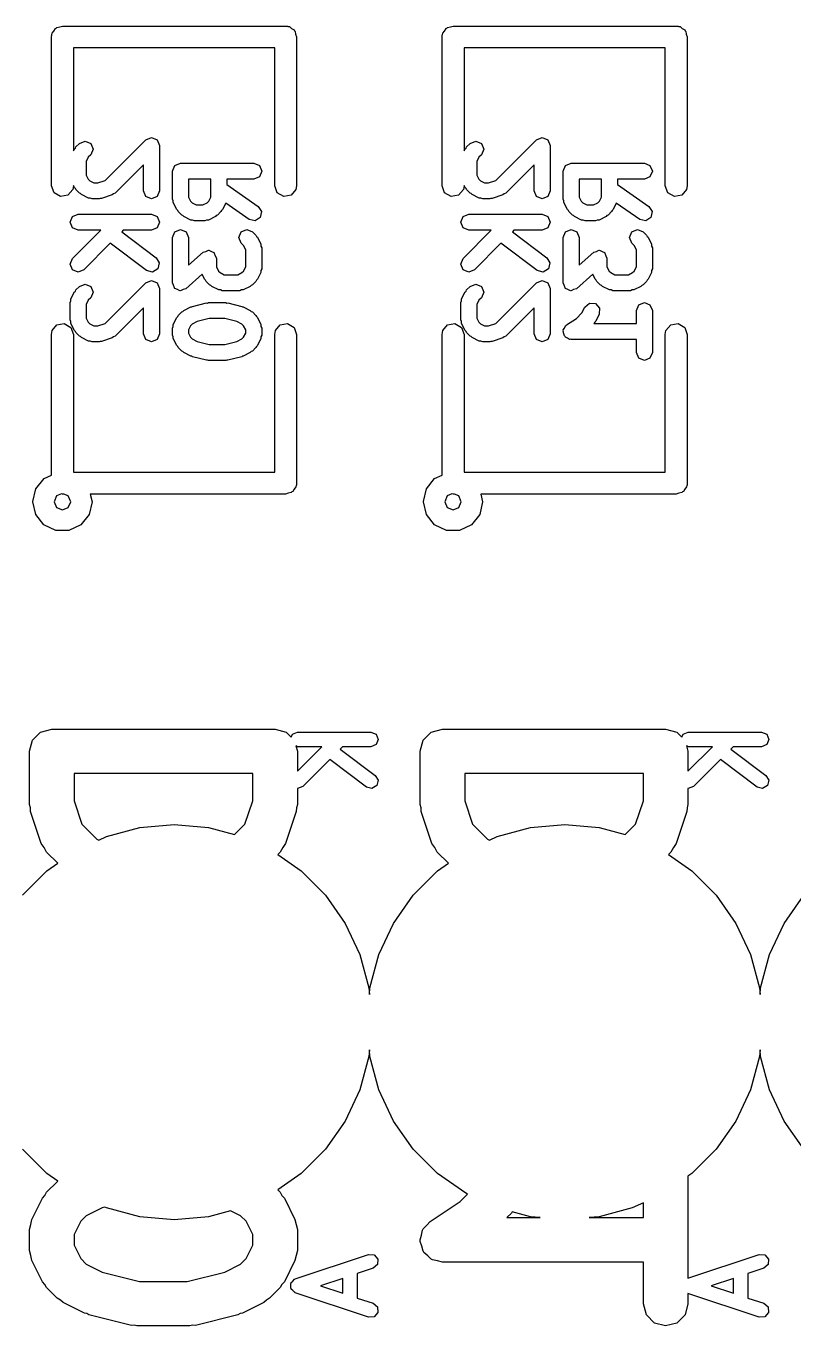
# Model space of a CAD drawing. Extents: x 0.17 to 3, y 0.09 to 2.28.
# Drawn here: x 1.9502 to 2.1566, y 0.0933 to 0.443 of the extents above; entities that cross this region are included whole.
import ezdxf

# ---------------------------------------------------------------- set-up
doc = ezdxf.new("R2010")
doc.units = 0
doc.header["$MEASUREMENT"] = 0
doc.layers.add('BLACK', color=7, linetype='CONTINUOUS')

msp = doc.modelspace()

# ---------------------------------------------------------------- linework, layer by layer
at = {"layer": 'BLACK', "linetype": 'CONTINUOUS'}
for p, q in [((1.95709, 0.440513), (1.95716, 0.440626)), ((1.95716, 0.440626), (1.95723, 0.44101)), ((1.95723, 0.44101), (1.95772, 0.441598)), ((1.95772, 0.441598), (1.9581, 0.442262)), ((1.9581, 0.442262), (1.95835, 0.442353)), ((1.95835, 0.442353), (1.95852, 0.442557)), ((1.95852, 0.442557), (1.95928, 0.44269)), ((1.95928, 0.44269), (1.96, 0.442953)), ((1.96, 0.442953), (2.02, 0.442953)), ((2.02, 0.442953), (2.02038, 0.442885)), ((2.02038, 0.442885), (2.02051, 0.442908)), ((2.02051, 0.442908), (2.02063, 0.442842)), ((2.02063, 0.442842), (2.02101, 0.442775)), ((2.02101, 0.442775), (2.0216, 0.442282)), ((2.0216, 0.442282), (2.02226, 0.441898)), ((2.02226, 0.441898), (2.02235, 0.441648)), ((2.02235, 0.441648), (2.02256, 0.441476)), ((2.02256, 0.441476), (2.02269, 0.440721)), ((2.02269, 0.440721), (2.02295, 0.44)), ((2.06209, 0.440513), (2.06216, 0.440626)), ((2.06216, 0.440626), (2.06223, 0.44101)), ((2.06223, 0.44101), (2.06272, 0.441598)), ((2.06272, 0.441598), (2.0631, 0.442262)), ((2.0631, 0.442262), (2.06335, 0.442353)), ((2.06335, 0.442353), (2.06352, 0.442557)), ((2.06352, 0.442557), (2.06428, 0.44269)), ((2.06428, 0.44269), (2.065, 0.442953)), ((2.065, 0.442953), (2.125, 0.442953)), ((2.125, 0.442953), (2.12538, 0.442885)), ((2.12538, 0.442885), (2.12551, 0.442908)), ((2.12551, 0.442908), (2.12563, 0.442842)), ((2.12563, 0.442842), (2.12601, 0.442775)), ((2.12601, 0.442775), (2.1266, 0.442282)), ((2.1266, 0.442282), (2.12726, 0.441898)), ((2.12726, 0.441898), (2.12735, 0.441648)), ((2.12735, 0.441648), (2.12756, 0.441476)), ((2.12756, 0.441476), (2.12769, 0.440721)), ((2.12769, 0.440721), (2.12795, 0.44)), ((1.95705, 0.44), (1.95711, 0.440384)), ((1.95705, 0.4), (1.95705, 0.44)), ((1.95711, 0.440384), (1.95709, 0.440513)), ((2.02295, 0.44), (2.02295, 0.4)), ((2.06205, 0.44), (2.06211, 0.440384)), ((2.06205, 0.4), (2.06205, 0.44)), ((2.06211, 0.440384), (2.06209, 0.440513)), ((2.12795, 0.44), (2.12795, 0.4)), ((2.01705, 0.437047), (1.96295, 0.437047)), ((1.96295, 0.437047), (1.96295, 0.409335)), ((2.01705, 0.4), (2.01705, 0.437047)), ((2.12205, 0.437047), (2.06795, 0.437047)), ((2.06795, 0.437047), (2.06795, 0.409335)), ((2.12205, 0.4), (2.12205, 0.437047)), ((1.98239, 0.412318), (1.98391, 0.412948)), ((1.98391, 0.412948), (1.98543, 0.412318)), ((2.08739, 0.412318), (2.08891, 0.412948)), ((2.08891, 0.412948), (2.09043, 0.412318)), ((1.96295, 0.409335), (1.96323, 0.409883)), ((1.96323, 0.409883), (1.96349, 0.410115)), ((1.96349, 0.410115), (1.96363, 0.410442)), ((1.96363, 0.410442), (1.96457, 0.41138)), ((1.96457, 0.41138), (1.96609, 0.412009)), ((1.96609, 0.412009), (1.96761, 0.41138)), ((1.96761, 0.41138), (1.96824, 0.409859)), ((1.96824, 0.409859), (1.96761, 0.408339)), ((1.97149, 0.40142), (1.98239, 0.412318)), ((1.98543, 0.412318), (1.98606, 0.410798)), ((1.98606, 0.410798), (1.98606, 0.398602)), ((2.06795, 0.409335), (2.06823, 0.409883)), ((2.06823, 0.409883), (2.06849, 0.410115)), ((2.06849, 0.410115), (2.06863, 0.410442)), ((2.06863, 0.410442), (2.06957, 0.41138)), ((2.06957, 0.41138), (2.07109, 0.412009)), ((2.07109, 0.412009), (2.07261, 0.41138)), ((2.07261, 0.41138), (2.07324, 0.409859)), ((2.07324, 0.409859), (2.07261, 0.408339)), ((2.07649, 0.40142), (2.08739, 0.412318)), ((2.09043, 0.412318), (2.09106, 0.410798)), ((2.09106, 0.410798), (2.09106, 0.398602)), ((1.96692, 0.407648), (1.96636, 0.406538)), ((1.96636, 0.406538), (1.96636, 0.402862)), ((1.96761, 0.408339), (1.96692, 0.407648)), ((1.99019, 0.405442), (1.99171, 0.406071)), ((1.99171, 0.406071), (2.01141, 0.406071)), ((2.01141, 0.406071), (2.01293, 0.405442)), ((2.07192, 0.407648), (2.07136, 0.406538)), ((2.07136, 0.406538), (2.07136, 0.402862)), ((2.07261, 0.408339), (2.07192, 0.407648)), ((2.09519, 0.405442), (2.09671, 0.406071)), ((2.09671, 0.406071), (2.11641, 0.406071)), ((2.11641, 0.406071), (2.11793, 0.405442)), ((1.96636, 0.402862), (1.96692, 0.401752)), ((1.98176, 0.405607), (1.97418, 0.39802)), ((1.98176, 0.398602), (1.98176, 0.405607)), ((1.98956, 0.403921), (1.99019, 0.405442)), ((1.98956, 0.396417), (1.98956, 0.403921)), ((2.01293, 0.402401), (2.01141, 0.401771)), ((2.01293, 0.405442), (2.01356, 0.403921)), ((2.01356, 0.403921), (2.01293, 0.402401)), ((2.07136, 0.402862), (2.07192, 0.401752)), ((2.08676, 0.405607), (2.07917, 0.39802)), ((2.08676, 0.398602), (2.08676, 0.405607)), ((2.09456, 0.403921), (2.09519, 0.405442)), ((2.09456, 0.396417), (2.09456, 0.403921)), ((2.11793, 0.402401), (2.11641, 0.401771)), ((2.11793, 0.405442), (2.11856, 0.403921)), ((2.11856, 0.403921), (2.11793, 0.402401)), ((1.95774, 0.398102), (1.95705, 0.4)), ((1.96277, 0.39899), (1.96148, 0.397443)), ((1.96295, 0.4), (1.96277, 0.39899)), ((1.96323, 0.399517), (1.96295, 0.400065)), ((1.96295, 0.400065), (1.96295, 0.4)), ((1.96349, 0.399285), (1.96323, 0.399517)), ((1.96363, 0.398958), (1.96349, 0.399285)), ((1.96457, 0.39802), (1.96363, 0.398958)), ((1.96692, 0.401752), (1.96736, 0.401307)), ((1.96736, 0.401307), (1.96847, 0.400752)), ((1.96847, 0.400752), (1.96949, 0.400752)), ((1.96949, 0.400752), (1.97149, 0.40142)), ((1.99386, 0.401771), (1.99386, 0.396924)), ((1.99988, 0.401771), (1.99386, 0.401771)), ((1.99988, 0.396924), (1.99988, 0.401771)), ((2.01141, 0.401771), (2.00418, 0.401771)), ((2.00418, 0.401771), (2.00418, 0.40035)), ((2.00418, 0.40035), (2.01264, 0.394426)), ((2.01774, 0.398102), (2.01705, 0.4)), ((2.02277, 0.39899), (2.02148, 0.397443)), ((2.02295, 0.4), (2.02277, 0.39899)), ((2.06274, 0.398102), (2.06205, 0.4)), ((2.06777, 0.39899), (2.06648, 0.397443)), ((2.06795, 0.4), (2.06777, 0.39899)), ((2.06823, 0.399517), (2.06795, 0.400065)), ((2.06795, 0.400065), (2.06795, 0.4)), ((2.06849, 0.399285), (2.06823, 0.399517)), ((2.06863, 0.398958), (2.06849, 0.399285)), ((2.06957, 0.39802), (2.06863, 0.398958)), ((2.07192, 0.401752), (2.07236, 0.401307)), ((2.07236, 0.401307), (2.07347, 0.400752)), ((2.07347, 0.400752), (2.07449, 0.400752)), ((2.07449, 0.400752), (2.07649, 0.40142)), ((2.09886, 0.401771), (2.09886, 0.396924)), ((2.10488, 0.401771), (2.09886, 0.401771)), ((2.10488, 0.396924), (2.10488, 0.401771)), ((2.11641, 0.401771), (2.10918, 0.401771)), ((2.10918, 0.401771), (2.10918, 0.40035)), ((2.10918, 0.40035), (2.11764, 0.394426)), ((2.12274, 0.398102), (2.12205, 0.4)), ((2.12777, 0.39899), (2.12648, 0.397443)), ((2.12795, 0.4), (2.12777, 0.39899)), ((1.95949, 0.397092), (1.95774, 0.398102)), ((1.96148, 0.397443), (1.95949, 0.397092)), ((1.96489, 0.397885), (1.96457, 0.39802)), ((1.96513, 0.397617), (1.96489, 0.397885)), ((1.967, 0.396679), (1.96513, 0.397617)), ((1.9675, 0.396644), (1.967, 0.396679)), ((1.96796, 0.396452), (1.9675, 0.396644)), ((1.96984, 0.396452), (1.96796, 0.396452)), ((1.97017, 0.396588), (1.96984, 0.396452)), ((1.97052, 0.396563), (1.97017, 0.396588)), ((1.97333, 0.397501), (1.97052, 0.396563)), ((1.97371, 0.397829), (1.97333, 0.397501)), ((1.97418, 0.39802), (1.97371, 0.397829)), ((1.98239, 0.397082), (1.98176, 0.398602)), ((1.98391, 0.396452), (1.98239, 0.397082)), ((1.98543, 0.397082), (1.98391, 0.396452)), ((1.98606, 0.398602), (1.98543, 0.397082)), ((1.98975, 0.395954), (1.98956, 0.396417)), ((1.98979, 0.395455), (1.98975, 0.395954)), ((1.99073, 0.393579), (1.98979, 0.395455)), ((1.99386, 0.396924), (1.99442, 0.395814)), ((1.99442, 0.395814), (1.99486, 0.395369)), ((1.99486, 0.395369), (1.99597, 0.394814)), ((1.99777, 0.394814), (1.99888, 0.395369)), ((1.99888, 0.395369), (1.99933, 0.395814)), ((1.99933, 0.395814), (1.99988, 0.396924)), ((2.00388, 0.395311), (2.00302, 0.393579)), ((2.01018, 0.390903), (2.00388, 0.395311)), ((2.01949, 0.397092), (2.01774, 0.398102)), ((2.02148, 0.397443), (2.01949, 0.397092)), ((2.06449, 0.397092), (2.06274, 0.398102)), ((2.06648, 0.397443), (2.06449, 0.397092)), ((2.06989, 0.397885), (2.06957, 0.39802)), ((2.07013, 0.397617), (2.06989, 0.397885)), ((2.072, 0.396679), (2.07013, 0.397617)), ((2.0725, 0.396644), (2.072, 0.396679)), ((2.07296, 0.396452), (2.0725, 0.396644)), ((2.07484, 0.396452), (2.07296, 0.396452)), ((2.07517, 0.396588), (2.07484, 0.396452)), ((2.07552, 0.396563), (2.07517, 0.396588)), ((2.07833, 0.397501), (2.07552, 0.396563)), ((2.07871, 0.397829), (2.07833, 0.397501)), ((2.07917, 0.39802), (2.07871, 0.397829)), ((2.08739, 0.397082), (2.08676, 0.398602)), ((2.08891, 0.396452), (2.08739, 0.397082)), ((2.09043, 0.397082), (2.08891, 0.396452)), ((2.09106, 0.398602), (2.09043, 0.397082)), ((2.09475, 0.395954), (2.09456, 0.396417)), ((2.09479, 0.395455), (2.09475, 0.395954)), ((2.09573, 0.393579), (2.09479, 0.395455)), ((2.09886, 0.396924), (2.09942, 0.395814)), ((2.09942, 0.395814), (2.09986, 0.395369)), ((2.09986, 0.395369), (2.10097, 0.394814)), ((2.10277, 0.394814), (2.10388, 0.395369)), ((2.10388, 0.395369), (2.10433, 0.395814)), ((2.10433, 0.395814), (2.10488, 0.396924)), ((2.10888, 0.395311), (2.10802, 0.393579)), ((2.11518, 0.390903), (2.10888, 0.395311)), ((2.12449, 0.397092), (2.12274, 0.398102)), ((2.12648, 0.397443), (2.12449, 0.397092)), ((1.96206, 0.390159), (1.96269, 0.39168)), ((1.96269, 0.39168), (1.96421, 0.392309)), ((1.96421, 0.392309), (1.98391, 0.392309)), ((1.98391, 0.392309), (1.98543, 0.39168)), ((1.98543, 0.39168), (1.98606, 0.390159)), ((1.99099, 0.393347), (1.99073, 0.393579)), ((1.99113, 0.39302), (1.99099, 0.393347)), ((1.99207, 0.392082), (1.99113, 0.39302)), ((1.99239, 0.391947), (1.99207, 0.392082)), ((1.99263, 0.391679), (1.99239, 0.391947)), ((1.9945, 0.390741), (1.99263, 0.391679)), ((1.99597, 0.394814), (1.99777, 0.394814)), ((2.00112, 0.391679), (1.99924, 0.390741)), ((2.00135, 0.391947), (2.00112, 0.391679)), ((2.00168, 0.392082), (2.00135, 0.391947)), ((2.00261, 0.39302), (2.00168, 0.392082)), ((2.00275, 0.393347), (2.00261, 0.39302)), ((2.00302, 0.393579), (2.00275, 0.393347)), ((2.01264, 0.394426), (2.01353, 0.393038)), ((2.01353, 0.393038), (2.01317, 0.391431)), ((2.06706, 0.390159), (2.06769, 0.39168)), ((2.06769, 0.39168), (2.06921, 0.392309)), ((2.06921, 0.392309), (2.08891, 0.392309)), ((2.08891, 0.392309), (2.09043, 0.39168)), ((2.09043, 0.39168), (2.09106, 0.390159)), ((2.09599, 0.393347), (2.09573, 0.393579)), ((2.09613, 0.39302), (2.09599, 0.393347)), ((2.09707, 0.392082), (2.09613, 0.39302)), ((2.09739, 0.391947), (2.09707, 0.392082)), ((2.09763, 0.391679), (2.09739, 0.391947)), ((2.0995, 0.390741), (2.09763, 0.391679)), ((2.10097, 0.394814), (2.10277, 0.394814)), ((2.10612, 0.391679), (2.10424, 0.390741)), ((2.10635, 0.391947), (2.10612, 0.391679)), ((2.10668, 0.392082), (2.10635, 0.391947)), ((2.10761, 0.39302), (2.10668, 0.392082)), ((2.10775, 0.393347), (2.10761, 0.39302)), ((2.10802, 0.393579), (2.10775, 0.393347)), ((2.11764, 0.394426), (2.11853, 0.393038)), ((2.11853, 0.393038), (2.11817, 0.391431)), ((1.96269, 0.388639), (1.96206, 0.390159)), ((1.96421, 0.388009), (1.96269, 0.388639)), ((1.98543, 0.388639), (1.98391, 0.388009)), ((1.98606, 0.390159), (1.98543, 0.388639)), ((1.99019, 0.387618), (1.99171, 0.388248)), ((1.99171, 0.388248), (1.99323, 0.387618)), ((1.995, 0.390706), (1.9945, 0.390741)), ((1.99546, 0.390514), (1.995, 0.390706)), ((1.99828, 0.390514), (1.99546, 0.390514)), ((1.99874, 0.390706), (1.99828, 0.390514)), ((1.99924, 0.390741), (1.99874, 0.390706)), ((2.00802, 0.387618), (2.00954, 0.388248)), ((2.00954, 0.388248), (2.01106, 0.387618)), ((2.01179, 0.390547), (2.01018, 0.390903)), ((2.01317, 0.391431), (2.01179, 0.390547)), ((2.06769, 0.388639), (2.06706, 0.390159)), ((2.06921, 0.388009), (2.06769, 0.388639)), ((2.09043, 0.388639), (2.08891, 0.388009)), ((2.09106, 0.390159), (2.09043, 0.388639)), ((2.09519, 0.387618), (2.09671, 0.388248)), ((2.09671, 0.388248), (2.09823, 0.387618)), ((2.1, 0.390706), (2.0995, 0.390741)), ((2.10046, 0.390514), (2.1, 0.390706)), ((2.10328, 0.390514), (2.10046, 0.390514)), ((2.10374, 0.390706), (2.10328, 0.390514)), ((2.10424, 0.390741), (2.10374, 0.390706)), ((2.11302, 0.387618), (2.11454, 0.388248)), ((2.11454, 0.388248), (2.11606, 0.387618)), ((2.11679, 0.390547), (2.11518, 0.390903)), ((2.11817, 0.391431), (2.11679, 0.390547)), ((1.96269, 0.380423), (1.97028, 0.388009)), ((1.97028, 0.388009), (1.96421, 0.388009)), ((1.97636, 0.388009), (1.97593, 0.387578)), ((1.97593, 0.387578), (1.9852, 0.380622)), ((1.98391, 0.388009), (1.97636, 0.388009)), ((1.98956, 0.386098), (1.99019, 0.387618)), ((1.98956, 0.373902), (1.98956, 0.386098)), ((1.99323, 0.387618), (1.99386, 0.386098)), ((1.99386, 0.386098), (1.99386, 0.37864)), ((2.00739, 0.386098), (2.00802, 0.387618)), ((2.00802, 0.384577), (2.00739, 0.386098)), ((2.01106, 0.387618), (2.01199, 0.38668)), ((2.01199, 0.38668), (2.01213, 0.386353)), ((2.01213, 0.386353), (2.0124, 0.386121)), ((2.0124, 0.386121), (2.01333, 0.384245)), ((2.06769, 0.380423), (2.07528, 0.388009)), ((2.07528, 0.388009), (2.06921, 0.388009)), ((2.08136, 0.388009), (2.08093, 0.387578)), ((2.08093, 0.387578), (2.0902, 0.380622)), ((2.08891, 0.388009), (2.08136, 0.388009)), ((2.09456, 0.386098), (2.09519, 0.387618)), ((2.09456, 0.373902), (2.09456, 0.386098)), ((2.09823, 0.387618), (2.09886, 0.386098)), ((2.09886, 0.386098), (2.09886, 0.37864)), ((2.11239, 0.386098), (2.11302, 0.387618)), ((2.11302, 0.384577), (2.11239, 0.386098)), ((2.11606, 0.387618), (2.11699, 0.38668)), ((2.11699, 0.38668), (2.11713, 0.386353)), ((2.11713, 0.386353), (2.1174, 0.386121)), ((2.1174, 0.386121), (2.11833, 0.384245)), ((1.97286, 0.384506), (1.96573, 0.377382)), ((1.98262, 0.377182), (1.97286, 0.384506)), ((1.99386, 0.37864), (1.9978, 0.382087)), ((1.9978, 0.382087), (1.99852, 0.382329)), ((1.99852, 0.382329), (1.99922, 0.382619)), ((1.99922, 0.382619), (1.99929, 0.38259)), ((1.99929, 0.38259), (1.99936, 0.382614)), ((1.99936, 0.382614), (2.00004, 0.382279)), ((2.00004, 0.382279), (2.00074, 0.381989)), ((2.00074, 0.381989), (2.00077, 0.381919)), ((2.00077, 0.381919), (2.00083, 0.381885)), ((2.00083, 0.381885), (2.00108, 0.381168)), ((2.00108, 0.381168), (2.00137, 0.380469)), ((2.00871, 0.383886), (2.00802, 0.384577)), ((2.00926, 0.382776), (2.00871, 0.383886)), ((2.00926, 0.378162), (2.00926, 0.382776)), ((2.01333, 0.384245), (2.01337, 0.383746)), ((2.01337, 0.383746), (2.01356, 0.383283)), ((2.01356, 0.383283), (2.01356, 0.377655)), ((2.07786, 0.384506), (2.07073, 0.377382)), ((2.08762, 0.377182), (2.07786, 0.384506)), ((2.09886, 0.37864), (2.1028, 0.382087)), ((2.1028, 0.382087), (2.10352, 0.382329)), ((2.10352, 0.382329), (2.10422, 0.382619)), ((2.10422, 0.382619), (2.10429, 0.38259)), ((2.10429, 0.38259), (2.10436, 0.382614)), ((2.10436, 0.382614), (2.10504, 0.382279)), ((2.10504, 0.382279), (2.10574, 0.381989)), ((2.10574, 0.381989), (2.10577, 0.381919)), ((2.10577, 0.381919), (2.10583, 0.381885)), ((2.10583, 0.381885), (2.10608, 0.381168)), ((2.10608, 0.381168), (2.10637, 0.380469)), ((2.11371, 0.383886), (2.11302, 0.384577)), ((2.11426, 0.382776), (2.11371, 0.383886)), ((2.11426, 0.378162), (2.11426, 0.382776)), ((2.11833, 0.384245), (2.11837, 0.383746)), ((2.11837, 0.383746), (2.11856, 0.383283)), ((2.11856, 0.383283), (2.11856, 0.377655)), ((1.96206, 0.378902), (1.96269, 0.380423)), ((1.96269, 0.377382), (1.96206, 0.378902)), ((1.9852, 0.380622), (1.98604, 0.379206)), ((1.98604, 0.379206), (1.98563, 0.377612)), ((2.00137, 0.380469), (2.00137, 0.378162)), ((2.00137, 0.378162), (2.00192, 0.377052)), ((2.00871, 0.377052), (2.00926, 0.378162)), ((2.01356, 0.377655), (2.01337, 0.377192)), ((2.06706, 0.378902), (2.06769, 0.380423)), ((2.06769, 0.377382), (2.06706, 0.378902)), ((2.0902, 0.380622), (2.09104, 0.379206)), ((2.09104, 0.379206), (2.09063, 0.377612)), ((2.10637, 0.380469), (2.10637, 0.378162)), ((2.10637, 0.378162), (2.10692, 0.377052)), ((2.11371, 0.377052), (2.11426, 0.378162)), ((2.11856, 0.377655), (2.11837, 0.377192)), ((1.96421, 0.376752), (1.96269, 0.377382)), ((1.96573, 0.377382), (1.96421, 0.376752)), ((1.98239, 0.373856), (1.98391, 0.374486)), ((1.98422, 0.376774), (1.98262, 0.377182)), ((1.98391, 0.374486), (1.98543, 0.373856)), ((1.98563, 0.377612), (1.98422, 0.376774)), ((1.99756, 0.376162), (1.99313, 0.372284)), ((1.99823, 0.374817), (1.99756, 0.376162)), ((1.9985, 0.374585), (1.99823, 0.374817)), ((1.99863, 0.374258), (1.9985, 0.374585)), ((1.99957, 0.37332), (1.99863, 0.374258)), ((2.00192, 0.377052), (2.00237, 0.376607)), ((2.00237, 0.376607), (2.00348, 0.376052)), ((2.00348, 0.376052), (2.00715, 0.376052)), ((2.00715, 0.376052), (2.00826, 0.376607)), ((2.00826, 0.376607), (2.00871, 0.377052)), ((2.01199, 0.374258), (2.01106, 0.37332)), ((2.01213, 0.374585), (2.01199, 0.374258)), ((2.0124, 0.374817), (2.01213, 0.374585)), ((2.01333, 0.376693), (2.0124, 0.374817)), ((2.01337, 0.377192), (2.01333, 0.376693)), ((2.06921, 0.376752), (2.06769, 0.377382)), ((2.07073, 0.377382), (2.06921, 0.376752)), ((2.08739, 0.373856), (2.08891, 0.374486)), ((2.08922, 0.376774), (2.08762, 0.377182)), ((2.08891, 0.374486), (2.09043, 0.373856)), ((2.09063, 0.377612), (2.08922, 0.376774)), ((2.10256, 0.376162), (2.09813, 0.372284)), ((2.10323, 0.374817), (2.10256, 0.376162)), ((2.1035, 0.374585), (2.10323, 0.374817)), ((2.10363, 0.374258), (2.1035, 0.374585)), ((2.10457, 0.37332), (2.10363, 0.374258)), ((2.10692, 0.377052), (2.10737, 0.376607)), ((2.10737, 0.376607), (2.10848, 0.376052)), ((2.10848, 0.376052), (2.11215, 0.376052)), ((2.11215, 0.376052), (2.11326, 0.376607)), ((2.11326, 0.376607), (2.11371, 0.377052)), ((2.11699, 0.374258), (2.11606, 0.37332)), ((2.11713, 0.374585), (2.11699, 0.374258)), ((2.1174, 0.374817), (2.11713, 0.374585)), ((2.11833, 0.376693), (2.1174, 0.374817)), ((2.11837, 0.377192), (2.11833, 0.376693)), ((1.96229, 0.369545), (1.96323, 0.371421)), ((1.96323, 0.371421), (1.96349, 0.371653)), ((1.96349, 0.371653), (1.96363, 0.37198)), ((1.96363, 0.37198), (1.96457, 0.372918)), ((1.96457, 0.372918), (1.96609, 0.373548)), ((1.96609, 0.373548), (1.96761, 0.372918)), ((1.96761, 0.372918), (1.96824, 0.371398)), ((1.96824, 0.371398), (1.96761, 0.369877)), ((1.97149, 0.362958), (1.98239, 0.373856)), ((1.98543, 0.373856), (1.98606, 0.372336)), ((1.98606, 0.372336), (1.98606, 0.36014)), ((1.98985, 0.373203), (1.98956, 0.373902)), ((1.99009, 0.372487), (1.98985, 0.373203)), ((1.99016, 0.372453), (1.99009, 0.372487)), ((1.99019, 0.372382), (1.99016, 0.372453)), ((1.99089, 0.372093), (1.99019, 0.372382)), ((1.99157, 0.371757), (1.99089, 0.372093)), ((1.99164, 0.371782), (1.99157, 0.371757)), ((1.99171, 0.371752), (1.99164, 0.371782)), ((1.99241, 0.372042), (1.99171, 0.371752)), ((1.99313, 0.372284), (1.99241, 0.372042)), ((1.9999, 0.373185), (1.99957, 0.37332)), ((2.00013, 0.372917), (1.9999, 0.373185)), ((2.00201, 0.371979), (2.00013, 0.372917)), ((2.00251, 0.371944), (2.00201, 0.371979)), ((2.00297, 0.371752), (2.00251, 0.371944)), ((2.00766, 0.371752), (2.00297, 0.371752)), ((2.00812, 0.371944), (2.00766, 0.371752)), ((2.00862, 0.371979), (2.00812, 0.371944)), ((2.0105, 0.372917), (2.00862, 0.371979)), ((2.01073, 0.373185), (2.0105, 0.372917)), ((2.01106, 0.37332), (2.01073, 0.373185)), ((2.06729, 0.369545), (2.06823, 0.371421)), ((2.06823, 0.371421), (2.06849, 0.371653)), ((2.06849, 0.371653), (2.06863, 0.37198)), ((2.06863, 0.37198), (2.06957, 0.372918)), ((2.06957, 0.372918), (2.07109, 0.373548)), ((2.07109, 0.373548), (2.07261, 0.372918)), ((2.07261, 0.372918), (2.07324, 0.371398)), ((2.07324, 0.371398), (2.07261, 0.369877)), ((2.07649, 0.362958), (2.08739, 0.373856)), ((2.09043, 0.373856), (2.09106, 0.372336)), ((2.09106, 0.372336), (2.09106, 0.36014)), ((2.09485, 0.373203), (2.09456, 0.373902)), ((2.09509, 0.372487), (2.09485, 0.373203)), ((2.09516, 0.372453), (2.09509, 0.372487)), ((2.09519, 0.372382), (2.09516, 0.372453)), ((2.09589, 0.372093), (2.09519, 0.372382)), ((2.09657, 0.371757), (2.09589, 0.372093)), ((2.09664, 0.371782), (2.09657, 0.371757)), ((2.09671, 0.371752), (2.09664, 0.371782)), ((2.09741, 0.372042), (2.09671, 0.371752)), ((2.09813, 0.372284), (2.09741, 0.372042)), ((2.1049, 0.373185), (2.10457, 0.37332)), ((2.10513, 0.372917), (2.1049, 0.373185)), ((2.10701, 0.371979), (2.10513, 0.372917)), ((2.10751, 0.371944), (2.10701, 0.371979)), ((2.10797, 0.371752), (2.10751, 0.371944)), ((2.11266, 0.371752), (2.10797, 0.371752)), ((2.11312, 0.371944), (2.11266, 0.371752)), ((2.11362, 0.371979), (2.11312, 0.371944)), ((2.1155, 0.372917), (2.11362, 0.371979)), ((2.11573, 0.373185), (2.1155, 0.372917)), ((2.11606, 0.37332), (2.11573, 0.373185)), ((1.96206, 0.368583), (1.96225, 0.369046)), ((1.96206, 0.363893), (1.96206, 0.368583)), ((1.96225, 0.369046), (1.96229, 0.369545)), ((1.96692, 0.369186), (1.96636, 0.368076)), ((1.96636, 0.368076), (1.96636, 0.3644)), ((1.96761, 0.369877), (1.96692, 0.369186)), ((1.99263, 0.366444), (1.9945, 0.367383)), ((1.9945, 0.367383), (1.99475, 0.3674)), ((1.99475, 0.3674), (1.99494, 0.367545)), ((1.99494, 0.367545), (1.9987, 0.368483)), ((1.9987, 0.368483), (1.99896, 0.368443)), ((1.99896, 0.368443), (1.99922, 0.368548)), ((1.99922, 0.368548), (2.00391, 0.368548)), ((2.00391, 0.368548), (2.00416, 0.368443)), ((2.00416, 0.368443), (2.00443, 0.368483)), ((2.00443, 0.368483), (2.00818, 0.367545)), ((2.00818, 0.367545), (2.00838, 0.3674)), ((2.00838, 0.3674), (2.00862, 0.367383)), ((2.00862, 0.367383), (2.0105, 0.366444)), ((2.06706, 0.368583), (2.06725, 0.369046)), ((2.06706, 0.363893), (2.06706, 0.368583)), ((2.06725, 0.369046), (2.06729, 0.369545)), ((2.07192, 0.369186), (2.07136, 0.368076)), ((2.07136, 0.368076), (2.07136, 0.3644)), ((2.07261, 0.369877), (2.07192, 0.369186)), ((2.09964, 0.365795), (2.10042, 0.367359)), ((2.10042, 0.367359), (2.10166, 0.368437)), ((2.10166, 0.368437), (2.1033, 0.368321)), ((2.1033, 0.368321), (2.10438, 0.367077)), ((2.11426, 0.366398), (2.11489, 0.367918)), ((2.11489, 0.367918), (2.11641, 0.368548)), ((2.11641, 0.368548), (2.11793, 0.367918)), ((2.11793, 0.367918), (2.11856, 0.366398)), ((1.96225, 0.36343), (1.96206, 0.363893)), ((1.96636, 0.3644), (1.96692, 0.36329)), ((1.98176, 0.367145), (1.97418, 0.359558)), ((1.98176, 0.36014), (1.98176, 0.367145)), ((1.98979, 0.362669), (1.99073, 0.364545)), ((1.99073, 0.364545), (1.99099, 0.364777)), ((1.99099, 0.364777), (1.99113, 0.365104)), ((1.99113, 0.365104), (1.99207, 0.366042)), ((1.99207, 0.366042), (1.99239, 0.366177)), ((1.99239, 0.366177), (1.99263, 0.366444)), ((1.99948, 0.364248), (1.99621, 0.363431)), ((2.00364, 0.364248), (1.99948, 0.364248)), ((2.00691, 0.363431), (2.00364, 0.364248)), ((2.0105, 0.366444), (2.01073, 0.366177)), ((2.01073, 0.366177), (2.01106, 0.366042)), ((2.01106, 0.366042), (2.01199, 0.365104)), ((2.01199, 0.365104), (2.01213, 0.364777)), ((2.01213, 0.364777), (2.0124, 0.364545)), ((2.0124, 0.364545), (2.01333, 0.362669)), ((2.06725, 0.36343), (2.06706, 0.363893)), ((2.07136, 0.3644), (2.07192, 0.36329)), ((2.08676, 0.367145), (2.07917, 0.359558)), ((2.08676, 0.36014), (2.08676, 0.367145)), ((2.09552, 0.362558), (2.09816, 0.364316)), ((2.09816, 0.364316), (2.09964, 0.365795)), ((2.10426, 0.365436), (2.10333, 0.36356)), ((2.10438, 0.367077), (2.10426, 0.365436)), ((2.11426, 0.362919), (2.11426, 0.366398)), ((2.11856, 0.366398), (2.11856, 0.35514)), ((1.95705, 0.36), (1.95723, 0.36101)), ((1.95723, 0.36101), (1.95852, 0.362557)), ((1.95852, 0.362557), (1.96051, 0.362908)), ((1.96051, 0.362908), (1.96226, 0.361898)), ((1.96229, 0.362931), (1.96225, 0.36343)), ((1.96226, 0.361898), (1.96295, 0.36)), ((1.96323, 0.361055), (1.96229, 0.362931)), ((1.96349, 0.360823), (1.96323, 0.361055)), ((1.96363, 0.360496), (1.96349, 0.360823)), ((1.96457, 0.359558), (1.96363, 0.360496)), ((1.96692, 0.36329), (1.96736, 0.362846)), ((1.96736, 0.362846), (1.96847, 0.36229)), ((1.96847, 0.36229), (1.96949, 0.36229)), ((1.96949, 0.36229), (1.97149, 0.362958)), ((1.98956, 0.361707), (1.98975, 0.362169)), ((1.98956, 0.359831), (1.98956, 0.361707)), ((1.98975, 0.362169), (1.98979, 0.362669)), ((1.99442, 0.36231), (1.99386, 0.3612)), ((1.99386, 0.3612), (1.99386, 0.360339)), ((1.99386, 0.360339), (1.99442, 0.359228)), ((1.99486, 0.362754), (1.99442, 0.36231)), ((1.99621, 0.363431), (1.99486, 0.362754)), ((2.00826, 0.362754), (2.00691, 0.363431)), ((2.00871, 0.36231), (2.00826, 0.362754)), ((2.00926, 0.3612), (2.00871, 0.36231)), ((2.00871, 0.359228), (2.00926, 0.360339)), ((2.00926, 0.360339), (2.00926, 0.3612)), ((2.01333, 0.362669), (2.01337, 0.362169)), ((2.01337, 0.362169), (2.01356, 0.361707)), ((2.01356, 0.361707), (2.01356, 0.359831)), ((2.01705, 0.36), (2.01723, 0.36101)), ((2.01723, 0.36101), (2.01852, 0.362557)), ((2.01852, 0.362557), (2.02051, 0.362908)), ((2.02051, 0.362908), (2.02226, 0.361898)), ((2.02226, 0.361898), (2.02295, 0.36)), ((2.06205, 0.36), (2.06223, 0.36101)), ((2.06223, 0.36101), (2.06352, 0.362557)), ((2.06352, 0.362557), (2.06551, 0.362908)), ((2.06551, 0.362908), (2.06726, 0.361898)), ((2.06729, 0.362931), (2.06725, 0.36343)), ((2.06726, 0.361898), (2.06795, 0.36)), ((2.06823, 0.361055), (2.06729, 0.362931)), ((2.06849, 0.360823), (2.06823, 0.361055)), ((2.06863, 0.360496), (2.06849, 0.360823)), ((2.06957, 0.359558), (2.06863, 0.360496)), ((2.07192, 0.36329), (2.07236, 0.362846)), ((2.07236, 0.362846), (2.07347, 0.36229)), ((2.07347, 0.36229), (2.07449, 0.36229)), ((2.07449, 0.36229), (2.07649, 0.362958)), ((2.09456, 0.360769), (2.09465, 0.360974)), ((2.0948, 0.360191), (2.09456, 0.360769)), ((2.0946, 0.361191), (2.09495, 0.361711)), ((2.09465, 0.360974), (2.0946, 0.361191)), ((2.09492, 0.359576), (2.0948, 0.360191)), ((2.09495, 0.361711), (2.09519, 0.362289)), ((2.09519, 0.362289), (2.0954, 0.362374)), ((2.0954, 0.362374), (2.09552, 0.362558)), ((2.10292, 0.363001), (2.10284, 0.362919)), ((2.10284, 0.362919), (2.11426, 0.362919)), ((2.10306, 0.363328), (2.10292, 0.363001)), ((2.10333, 0.36356), (2.10306, 0.363328)), ((2.12205, 0.36), (2.12223, 0.36101)), ((2.12223, 0.36101), (2.12352, 0.362557)), ((2.12352, 0.362557), (2.12551, 0.362908)), ((2.12551, 0.362908), (2.12726, 0.361898)), ((2.12726, 0.361898), (2.12795, 0.36)), ((1.95705, 0.322183), (1.95705, 0.36)), ((1.96295, 0.36), (1.96295, 0.322953)), ((1.96489, 0.359423), (1.96457, 0.359558)), ((1.96513, 0.359156), (1.96489, 0.359423)), ((1.967, 0.358217), (1.96513, 0.359156)), ((1.9675, 0.358182), (1.967, 0.358217)), ((1.96796, 0.35799), (1.9675, 0.358182)), ((1.96984, 0.35799), (1.96796, 0.35799)), ((1.97017, 0.358126), (1.96984, 0.35799)), ((1.97052, 0.358101), (1.97017, 0.358126)), ((1.97333, 0.359039), (1.97052, 0.358101)), ((1.97371, 0.359367), (1.97333, 0.359039)), ((1.97418, 0.359558), (1.97371, 0.359367)), ((1.98239, 0.35862), (1.98176, 0.36014)), ((1.98391, 0.35799), (1.98239, 0.35862)), ((1.98543, 0.35862), (1.98391, 0.35799)), ((1.98606, 0.36014), (1.98543, 0.35862)), ((1.98975, 0.359369), (1.98956, 0.359831)), ((1.98979, 0.358869), (1.98975, 0.359369)), ((1.99073, 0.356993), (1.98979, 0.358869)), ((1.99099, 0.356761), (1.99073, 0.356993)), ((1.99113, 0.356434), (1.99099, 0.356761)), ((1.99442, 0.359228), (1.99486, 0.358784)), ((1.99486, 0.358784), (1.99621, 0.358107)), ((1.99621, 0.358107), (1.99948, 0.35729)), ((1.99948, 0.35729), (2.00364, 0.35729)), ((2.00364, 0.35729), (2.00691, 0.358107)), ((2.00691, 0.358107), (2.00826, 0.358784)), ((2.00826, 0.358784), (2.00871, 0.359228)), ((2.01213, 0.356761), (2.01199, 0.356434)), ((2.0124, 0.356993), (2.01213, 0.356761)), ((2.01333, 0.358869), (2.0124, 0.356993)), ((2.01337, 0.359369), (2.01333, 0.358869)), ((2.01356, 0.359831), (2.01337, 0.359369)), ((2.01705, 0.322953), (2.01705, 0.36)), ((2.02295, 0.36), (2.02295, 0.32)), ((2.06205, 0.322183), (2.06205, 0.36)), ((2.06795, 0.36), (2.06795, 0.322953)), ((2.06989, 0.359423), (2.06957, 0.359558)), ((2.07013, 0.359156), (2.06989, 0.359423)), ((2.072, 0.358217), (2.07013, 0.359156)), ((2.0725, 0.358182), (2.072, 0.358217)), ((2.07296, 0.35799), (2.0725, 0.358182)), ((2.07484, 0.35799), (2.07296, 0.35799)), ((2.07517, 0.358126), (2.07484, 0.35799)), ((2.07552, 0.358101), (2.07517, 0.358126)), ((2.07833, 0.359039), (2.07552, 0.358101)), ((2.07871, 0.359367), (2.07833, 0.359039)), ((2.07917, 0.359558), (2.07871, 0.359367)), ((2.08739, 0.35862), (2.08676, 0.36014)), ((2.08891, 0.35799), (2.08739, 0.35862)), ((2.09043, 0.35862), (2.08891, 0.35799)), ((2.09106, 0.36014), (2.09043, 0.35862)), ((2.09511, 0.359453), (2.09492, 0.359576)), ((2.09519, 0.359249), (2.09511, 0.359453)), ((2.09577, 0.359009), (2.09519, 0.359249)), ((2.09629, 0.358661), (2.09577, 0.359009)), ((2.09651, 0.358704), (2.09629, 0.358661)), ((2.09671, 0.358619), (2.09651, 0.358704)), ((2.11426, 0.358619), (2.09671, 0.358619)), ((2.11426, 0.35514), (2.11426, 0.358619)), ((2.12205, 0.322953), (2.12205, 0.36)), ((2.12795, 0.36), (2.12795, 0.32)), ((1.99207, 0.355496), (1.99113, 0.356434)), ((1.99239, 0.355361), (1.99207, 0.355496)), ((1.99263, 0.355094), (1.99239, 0.355361)), ((1.9945, 0.354156), (1.99263, 0.355094)), ((1.99475, 0.354138), (1.9945, 0.354156)), ((1.99494, 0.353993), (1.99475, 0.354138)), ((1.9987, 0.353055), (1.99494, 0.353993)), ((2.00818, 0.353993), (2.00443, 0.353055)), ((2.00838, 0.354138), (2.00818, 0.353993)), ((2.00862, 0.354156), (2.00838, 0.354138)), ((2.0105, 0.355094), (2.00862, 0.354156)), ((2.01073, 0.355361), (2.0105, 0.355094)), ((2.01106, 0.355496), (2.01073, 0.355361)), ((2.01199, 0.356434), (2.01106, 0.355496)), ((2.11489, 0.35362), (2.11426, 0.35514)), ((2.11641, 0.35299), (2.11489, 0.35362)), ((2.11793, 0.35362), (2.11641, 0.35299)), ((2.11856, 0.35514), (2.11793, 0.35362)), ((1.99896, 0.353095), (1.9987, 0.353055)), ((1.99922, 0.35299), (1.99896, 0.353095)), ((2.00391, 0.35299), (1.99922, 0.35299)), ((2.00416, 0.353095), (2.00391, 0.35299)), ((2.00443, 0.353055), (2.00416, 0.353095)), ((1.95505, 0.321224), (1.95705, 0.322183)), ((1.96295, 0.322953), (2.01705, 0.322953)), ((2.06005, 0.321224), (2.06205, 0.322183)), ((2.06795, 0.322953), (2.12205, 0.322953)), ((1.95205, 0.315014), (1.95284, 0.318461)), ((1.95284, 0.318461), (1.95505, 0.321224)), ((2.02228, 0.318402), (2.0219, 0.317738)), ((2.02277, 0.31899), (2.02228, 0.318402)), ((2.02284, 0.319374), (2.02277, 0.31899)), ((2.02291, 0.319487), (2.02284, 0.319374)), ((2.02295, 0.32), (2.02289, 0.319616)), ((2.02289, 0.319616), (2.02291, 0.319487)), ((2.05705, 0.315014), (2.05784, 0.318461)), ((2.05784, 0.318461), (2.06005, 0.321224)), ((2.12728, 0.318402), (2.1269, 0.317738)), ((2.12777, 0.31899), (2.12728, 0.318402)), ((2.12784, 0.319374), (2.12777, 0.31899)), ((2.12791, 0.319487), (2.12784, 0.319374)), ((2.12795, 0.32), (2.12789, 0.319616)), ((2.12789, 0.319616), (2.12791, 0.319487)), ((1.95205, 0.315), (1.95205, 0.315014)), ((1.95283, 0.311564), (1.95205, 0.315)), ((1.95843, 0.316567), (1.95778, 0.315)), ((1.95778, 0.315), (1.95843, 0.313433)), ((1.95971, 0.317098), (1.95843, 0.316567)), ((1.96, 0.317047), (1.95971, 0.317098)), ((1.96041, 0.317047), (1.96, 0.317047)), ((1.96157, 0.316567), (1.96041, 0.317047)), ((1.96222, 0.315), (1.96157, 0.316567)), ((1.96157, 0.313433), (1.96222, 0.315)), ((1.96795, 0.314972), (1.96715, 0.311526)), ((2.02, 0.317047), (1.96749, 0.317047)), ((1.96749, 0.317047), (1.96795, 0.315)), ((1.96795, 0.315), (1.96795, 0.314972)), ((2.02072, 0.31731), (2.02, 0.317047)), ((2.02148, 0.317443), (2.02072, 0.31731)), ((2.02165, 0.317647), (2.02148, 0.317443)), ((2.0219, 0.317738), (2.02165, 0.317647)), ((2.05705, 0.315), (2.05705, 0.315014)), ((2.05783, 0.311564), (2.05705, 0.315)), ((2.06343, 0.316567), (2.06278, 0.315)), ((2.06278, 0.315), (2.06343, 0.313433)), ((2.06471, 0.317098), (2.06343, 0.316567)), ((2.065, 0.317047), (2.06471, 0.317098)), ((2.06541, 0.317047), (2.065, 0.317047)), ((2.06657, 0.316567), (2.06541, 0.317047)), ((2.06722, 0.315), (2.06657, 0.316567)), ((2.06657, 0.313433), (2.06722, 0.315)), ((2.07295, 0.314972), (2.07215, 0.311526)), ((2.125, 0.317047), (2.07249, 0.317047)), ((2.07249, 0.317047), (2.07295, 0.315)), ((2.07295, 0.315), (2.07295, 0.314972)), ((2.12572, 0.31731), (2.125, 0.317047)), ((2.12648, 0.317443), (2.12572, 0.31731)), ((2.12665, 0.317647), (2.12648, 0.317443)), ((2.1269, 0.317738), (2.12665, 0.317647)), ((1.95503, 0.308793), (1.95283, 0.311564)), ((1.95843, 0.313433), (1.96, 0.312784)), ((1.96, 0.312784), (1.96157, 0.313433)), ((1.96715, 0.311526), (1.96494, 0.308767)), ((2.06003, 0.308793), (2.05783, 0.311564)), ((2.06343, 0.313433), (2.065, 0.312784)), ((2.065, 0.312784), (2.06657, 0.313433)), ((2.07215, 0.311526), (2.06994, 0.308767)), ((1.95821, 0.307251), (1.95503, 0.308793)), ((1.96494, 0.308767), (1.96175, 0.307242)), ((2.06321, 0.307251), (2.06003, 0.308793)), ((2.06994, 0.308767), (2.06675, 0.307242)), ((1.96175, 0.307242), (1.95821, 0.307251)), ((2.06675, 0.307242), (2.06321, 0.307251)), ((1.95195, 0.250857), (1.95414, 0.253053)), ((1.95414, 0.253053), (1.95714, 0.253857)), ((1.95714, 0.253857), (2.01714, 0.253857)), ((2.01714, 0.253857), (2.02014, 0.253053)), ((2.02014, 0.253053), (2.02152, 0.251678)), ((2.02152, 0.251678), (2.02183, 0.252438)), ((2.02183, 0.252438), (2.02321, 0.253009)), ((2.02321, 0.253009), (2.04291, 0.253009)), ((2.04291, 0.253009), (2.04429, 0.252438)), ((2.04429, 0.252438), (2.04486, 0.251059)), ((2.05695, 0.250857), (2.05914, 0.253053)), ((2.05914, 0.253053), (2.06214, 0.253857)), ((2.06214, 0.253857), (2.12214, 0.253857)), ((2.12214, 0.253857), (2.12514, 0.253053)), ((2.12514, 0.253053), (2.12652, 0.251678)), ((2.12652, 0.251678), (2.12683, 0.252438)), ((2.12683, 0.252438), (2.12821, 0.253009)), ((2.12821, 0.253009), (2.14791, 0.253009)), ((2.14791, 0.253009), (2.14929, 0.252438)), ((2.14929, 0.252438), (2.14986, 0.251059)), ((1.95114, 0.247857), (1.95195, 0.250857)), ((2.02321, 0.249109), (2.02276, 0.249298)), ((2.02276, 0.249298), (2.02314, 0.247857)), ((2.02314, 0.242491), (2.02976, 0.249109)), ((2.02976, 0.249109), (2.02321, 0.249109)), ((2.03528, 0.249109), (2.03462, 0.248456)), ((2.03462, 0.248456), (2.04408, 0.241362)), ((2.04291, 0.249109), (2.03528, 0.249109)), ((2.04429, 0.249681), (2.04291, 0.249109)), ((2.04486, 0.251059), (2.04429, 0.249681)), ((2.05614, 0.247857), (2.05695, 0.250857)), ((2.12821, 0.249109), (2.12776, 0.249298)), ((2.12776, 0.249298), (2.12814, 0.247857)), ((2.12814, 0.242491), (2.13476, 0.249109)), ((2.13476, 0.249109), (2.12821, 0.249109)), ((2.14028, 0.249109), (2.13962, 0.248456)), ((2.13962, 0.248456), (2.14908, 0.241362)), ((2.14791, 0.249109), (2.14028, 0.249109)), ((2.14929, 0.249681), (2.14791, 0.249109)), ((2.14986, 0.251059), (2.14929, 0.249681)), ((1.95114, 0.233571), (1.95114, 0.247857)), ((2.02314, 0.247857), (2.02314, 0.242491)), ((2.03184, 0.24567), (2.02459, 0.238424)), ((2.04174, 0.238242), (2.03184, 0.24567)), ((2.05614, 0.233571), (2.05614, 0.247857)), ((2.12814, 0.247857), (2.12814, 0.242491)), ((2.13684, 0.24567), (2.12959, 0.238424)), ((2.14674, 0.238242), (2.13684, 0.24567)), ((1.96314, 0.241857), (1.96314, 0.234545)), ((2.01114, 0.241857), (1.96314, 0.241857)), ((2.01114, 0.234545), (2.01114, 0.241857)), ((2.04408, 0.241362), (2.04484, 0.240078)), ((2.06814, 0.241857), (2.06814, 0.234545)), ((2.11614, 0.241857), (2.06814, 0.241857)), ((2.11614, 0.234545), (2.11614, 0.241857)), ((2.14908, 0.241362), (2.14984, 0.240078)), ((2.02321, 0.237852), (2.02314, 0.237881)), ((2.02314, 0.237881), (2.02314, 0.233571)), ((2.02459, 0.238424), (2.02321, 0.237852)), ((2.04319, 0.237872), (2.04174, 0.238242)), ((2.04447, 0.238632), (2.04319, 0.237872)), ((2.04484, 0.240078), (2.04447, 0.238632)), ((2.12821, 0.237852), (2.12814, 0.237881)), ((2.12814, 0.237881), (2.12814, 0.233571)), ((2.12959, 0.238424), (2.12821, 0.237852)), ((2.14819, 0.237872), (2.14674, 0.238242)), ((2.14947, 0.238632), (2.14819, 0.237872)), ((2.14984, 0.240078), (2.14947, 0.238632)), ((1.96314, 0.234545), (1.96524, 0.228241)), ((2.00904, 0.228241), (2.01114, 0.234545)), ((2.06814, 0.234545), (2.07024, 0.228241)), ((2.11404, 0.228241), (2.11614, 0.234545)), ((1.95139, 0.232638), (1.95114, 0.233571)), ((1.95145, 0.231674), (1.95139, 0.232638)), ((1.95431, 0.223103), (1.95145, 0.231674)), ((2.02283, 0.231674), (2.01998, 0.223103)), ((2.02289, 0.232638), (2.02283, 0.231674)), ((2.02314, 0.233571), (2.02289, 0.232638)), ((2.05639, 0.232638), (2.05614, 0.233571)), ((2.05645, 0.231674), (2.05639, 0.232638)), ((2.05931, 0.223103), (2.05645, 0.231674)), ((2.12783, 0.231674), (2.12498, 0.223103)), ((2.12789, 0.232638), (2.12783, 0.231674)), ((2.12814, 0.233571), (2.12789, 0.232638)), ((1.96524, 0.228241), (1.96927, 0.224217)), ((1.97182, 0.224944), (1.98077, 0.227342)), ((1.98077, 0.227342), (1.99, 0.22815)), ((1.99, 0.22815), (1.99923, 0.227342)), ((1.99923, 0.227342), (2.00626, 0.225459)), ((2.00626, 0.225459), (2.00904, 0.228241)), ((2.07024, 0.228241), (2.07427, 0.224217)), ((2.07682, 0.224944), (2.08577, 0.227342)), ((2.08577, 0.227342), (2.095, 0.22815)), ((2.095, 0.22815), (2.10423, 0.227342)), ((2.10423, 0.227342), (2.11126, 0.225459)), ((2.11126, 0.225459), (2.11404, 0.228241)), ((1.96927, 0.224217), (1.96975, 0.223977)), ((1.96975, 0.223977), (1.97182, 0.224944)), ((2.07427, 0.224217), (2.07475, 0.223977)), ((2.07475, 0.223977), (2.07682, 0.224944)), ((1.95507, 0.221952), (1.95431, 0.223103)), ((1.95576, 0.220757), (1.95507, 0.221952)), ((1.95876, 0.217759), (1.95576, 0.220757)), ((2.01853, 0.220757), (2.01788, 0.220113)), ((2.01922, 0.221952), (2.01853, 0.220757)), ((2.01998, 0.223103), (2.01922, 0.221952)), ((2.06007, 0.221952), (2.05931, 0.223103)), ((2.06076, 0.220757), (2.06007, 0.221952)), ((2.06376, 0.217759), (2.06076, 0.220757)), ((2.12353, 0.220757), (2.12288, 0.220113)), ((2.12422, 0.221952), (2.12353, 0.220757)), ((2.12498, 0.223103), (2.12422, 0.221952)), ((1.95584, 0.215715), (1.95876, 0.217759)), ((2.01788, 0.220113), (2.02416, 0.215715)), ((2.06084, 0.215715), (2.06376, 0.217759)), ((2.12288, 0.220113), (2.12916, 0.215715)), ((1.94929, 0.209164), (1.95584, 0.215715)), ((2.02416, 0.215715), (2.03071, 0.209164)), ((2.05429, 0.209164), (2.06084, 0.215715)), ((2.12916, 0.215715), (2.13571, 0.209164)), ((2.03071, 0.209164), (2.03603, 0.201575)), ((2.04897, 0.201575), (2.05429, 0.209164)), ((2.13571, 0.209164), (2.14103, 0.201575)), ((2.15397, 0.201575), (2.15929, 0.209164)), ((2.03603, 0.201575), (2.03994, 0.193178)), ((2.04506, 0.193178), (2.04897, 0.201575)), ((2.14103, 0.201575), (2.14494, 0.193178)), ((2.15006, 0.193178), (2.15397, 0.201575)), ((2.03994, 0.193178), (2.04234, 0.184229)), ((2.04266, 0.184229), (2.04506, 0.193178)), ((2.14494, 0.193178), (2.14734, 0.184229)), ((2.14766, 0.184229), (2.15006, 0.193178)), ((2.04234, 0.184229), (2.0425, 0.182425)), ((2.0425, 0.182425), (2.04266, 0.184229)), ((2.14734, 0.184229), (2.1475, 0.182425)), ((2.1475, 0.182425), (2.14766, 0.184229)), ((2.04234, 0.165771), (2.03994, 0.156822)), ((2.0425, 0.167575), (2.04234, 0.165771)), ((2.04266, 0.165771), (2.0425, 0.167575)), ((2.04506, 0.156822), (2.04266, 0.165771)), ((2.14734, 0.165771), (2.14494, 0.156822)), ((2.1475, 0.167575), (2.14734, 0.165771)), ((2.14766, 0.165771), (2.1475, 0.167575)), ((2.15006, 0.156822), (2.14766, 0.165771)), ((2.03994, 0.156822), (2.03603, 0.148425)), ((2.04897, 0.148425), (2.04506, 0.156822)), ((2.14494, 0.156822), (2.14103, 0.148425)), ((2.15397, 0.148425), (2.15006, 0.156822)), ((2.03603, 0.148425), (2.03071, 0.140836)), ((2.05429, 0.140836), (2.04897, 0.148425)), ((2.14103, 0.148425), (2.13571, 0.140836)), ((2.15929, 0.140836), (2.15397, 0.148425)), ((1.95584, 0.134285), (1.94929, 0.140836)), ((2.03071, 0.140836), (2.02416, 0.134285)), ((2.06084, 0.134285), (2.05429, 0.140836)), ((2.13571, 0.140836), (2.12916, 0.134285)), ((1.9588, 0.132208), (1.95584, 0.134285)), ((2.02416, 0.134285), (2.01788, 0.129887)), ((2.06843, 0.128971), (2.06084, 0.134285)), ((2.12916, 0.134285), (2.12814, 0.13357)), ((2.12814, 0.13357), (2.12814, 0.106132)), ((1.95576, 0.129243), (1.95861, 0.1321)), ((1.95861, 0.1321), (1.9588, 0.132208)), ((2.01788, 0.129887), (2.01853, 0.129243)), ((1.95178, 0.121969), (1.95463, 0.127683)), ((1.95463, 0.127683), (1.95527, 0.128406)), ((1.95527, 0.128406), (1.95576, 0.129243)), ((2.01853, 0.129243), (2.01901, 0.128406)), ((2.01901, 0.128406), (2.01965, 0.127683)), ((2.01965, 0.127683), (2.02251, 0.121969)), ((2.05881, 0.121421), (2.06689, 0.126806)), ((2.06689, 0.126806), (2.06886, 0.12877)), ((2.06886, 0.12877), (2.06843, 0.128971)), ((2.11614, 0.126438), (2.11318, 0.125056)), ((2.11614, 0.122429), (2.11614, 0.126438)), ((1.96641, 0.122926), (1.96493, 0.121446)), ((1.97067, 0.125053), (1.96641, 0.122926)), ((1.97142, 0.125242), (1.97067, 0.125053)), ((1.97182, 0.125056), (1.97142, 0.125242)), ((1.98077, 0.122658), (1.97182, 0.125056)), ((1.99, 0.12185), (1.98077, 0.122658)), ((1.99923, 0.122658), (1.99, 0.12185)), ((2.00521, 0.12426), (1.99923, 0.122658)), ((2.00787, 0.122926), (2.00521, 0.12426)), ((2.00935, 0.121446), (2.00787, 0.122926)), ((2.08067, 0.123614), (2.07949, 0.122429)), ((2.07949, 0.122429), (2.08839, 0.122429)), ((2.08088, 0.123969), (2.08067, 0.123614)), ((2.08577, 0.122658), (2.08088, 0.123969)), ((2.08839, 0.122429), (2.08577, 0.122658)), ((2.10423, 0.122658), (2.10161, 0.122429)), ((2.10161, 0.122429), (2.11614, 0.122429)), ((2.11318, 0.125056), (2.10423, 0.122658)), ((1.95114, 0.119286), (1.9515, 0.120618)), ((1.95114, 0.113571), (1.95114, 0.119286)), ((1.9515, 0.120618), (1.95178, 0.121969)), ((1.96493, 0.121446), (1.96314, 0.117869)), ((2.01114, 0.117869), (2.00935, 0.121446)), ((2.02251, 0.121969), (2.02279, 0.120618)), ((2.02279, 0.120618), (2.02314, 0.119286)), ((2.02314, 0.119286), (2.02314, 0.113571)), ((2.0565, 0.117748), (2.05676, 0.119088)), ((2.05676, 0.119088), (2.0569, 0.119237)), ((2.0569, 0.119237), (2.05695, 0.119429)), ((2.05695, 0.119429), (2.05791, 0.120395)), ((2.05791, 0.120395), (2.05881, 0.121421)), ((1.96314, 0.117869), (1.96314, 0.114988)), ((2.01114, 0.114988), (2.01114, 0.117869)), ((2.05614, 0.116429), (2.0565, 0.117748)), ((2.05619, 0.116237), (2.05614, 0.116429)), ((2.05616, 0.116042), (2.05619, 0.116237)), ((2.05659, 0.114748), (2.05616, 0.116042)), ((1.9515, 0.112239), (1.95114, 0.113571)), ((1.95178, 0.110888), (1.9515, 0.112239)), ((1.96314, 0.114988), (1.96493, 0.111411)), ((2.00935, 0.111411), (2.01114, 0.114988)), ((2.02279, 0.112239), (2.02251, 0.110888)), ((2.0226, 0.10595), (2.0423, 0.112517)), ((2.02314, 0.113571), (2.02279, 0.112239)), ((2.0423, 0.112517), (2.04378, 0.112411)), ((2.04378, 0.112411), (2.04476, 0.111283)), ((2.05695, 0.113429), (2.05659, 0.114748)), ((2.05709, 0.113288), (2.05695, 0.113429)), ((2.05715, 0.1131), (2.05709, 0.113288)), ((2.05818, 0.112199), (2.05715, 0.1131)), ((2.05914, 0.111232), (2.05818, 0.112199)), ((2.12814, 0.106132), (2.1473, 0.112517)), ((2.1473, 0.112517), (2.14878, 0.112411)), ((2.14878, 0.112411), (2.14976, 0.111283)), ((1.95463, 0.105174), (1.95178, 0.110888)), ((1.96493, 0.111411), (1.96641, 0.109931)), ((1.96641, 0.109931), (1.97067, 0.107804)), ((2.00362, 0.107804), (2.00787, 0.109931)), ((2.00787, 0.109931), (2.00935, 0.111411)), ((2.02251, 0.110888), (2.01965, 0.105174)), ((2.04353, 0.108817), (2.03923, 0.107385)), ((2.04466, 0.109795), (2.04353, 0.108817)), ((2.04476, 0.111283), (2.04466, 0.109795)), ((2.05933, 0.111181), (2.05914, 0.111232)), ((2.05948, 0.11105), (2.05933, 0.111181)), ((2.06082, 0.110782), (2.05948, 0.11105)), ((2.06214, 0.110429), (2.06082, 0.110782)), ((2.11614, 0.110429), (2.06214, 0.110429)), ((2.11614, 0.099286), (2.11614, 0.110429)), ((2.14853, 0.108817), (2.14423, 0.107385)), ((2.14966, 0.109795), (2.14853, 0.108817)), ((2.14976, 0.111283), (2.14966, 0.109795)), ((1.95527, 0.104451), (1.95463, 0.105174)), ((1.97067, 0.107804), (1.98074, 0.105286)), ((1.98074, 0.105286), (1.99355, 0.105286)), ((1.99355, 0.105286), (2.00362, 0.107804)), ((2.01965, 0.105174), (2.01901, 0.104451)), ((2.02146, 0.104827), (2.02147, 0.104972)), ((2.02147, 0.104972), (2.02193, 0.105377)), ((2.02193, 0.105377), (2.02234, 0.105844)), ((2.02234, 0.105844), (2.02249, 0.105854)), ((2.02249, 0.105854), (2.0226, 0.10595)), ((2.03533, 0.106085), (2.02938, 0.1041)), ((2.03533, 0.102115), (2.03533, 0.106085)), ((2.03923, 0.107385), (2.03923, 0.100815)), ((2.14033, 0.106085), (2.13438, 0.1041)), ((2.14033, 0.102115), (2.14033, 0.106085)), ((2.14423, 0.107385), (2.14423, 0.100815)), ((1.95576, 0.103614), (1.95527, 0.104451)), ((1.95861, 0.100757), (1.95576, 0.103614)), ((2.01853, 0.103614), (2.01567, 0.100757)), ((2.01901, 0.104451), (2.01853, 0.103614)), ((2.02136, 0.104717), (2.02146, 0.104827)), ((2.02141, 0.1041), (2.02136, 0.104717)), ((2.02136, 0.103483), (2.02141, 0.1041)), ((2.02146, 0.103373), (2.02136, 0.103483)), ((2.02147, 0.103228), (2.02146, 0.103373)), ((2.02193, 0.102823), (2.02147, 0.103228)), ((2.02234, 0.102356), (2.02193, 0.102823)), ((2.02249, 0.102346), (2.02234, 0.102356)), ((2.0226, 0.10225), (2.02249, 0.102346)), ((2.0423, 0.095683), (2.0226, 0.10225)), ((2.02938, 0.1041), (2.03533, 0.102115)), ((2.1473, 0.095683), (2.12814, 0.102068)), ((2.12814, 0.102068), (2.12814, 0.099286)), ((2.13438, 0.1041), (2.14033, 0.102115)), ((1.95945, 0.100274), (1.95861, 0.100757)), ((1.96017, 0.099633), (1.95945, 0.100274)), ((1.96589, 0.096776), (1.96017, 0.099633)), ((2.01411, 0.099633), (2.0084, 0.096776)), ((2.01483, 0.100274), (2.01411, 0.099633)), ((2.01567, 0.100757), (2.01483, 0.100274)), ((2.03923, 0.100815), (2.04353, 0.099383)), ((2.04353, 0.099383), (2.04466, 0.098405)), ((2.04466, 0.098405), (2.04476, 0.096917)), ((2.11695, 0.096286), (2.11614, 0.099286)), ((2.12814, 0.099286), (2.12734, 0.096286)), ((2.14423, 0.100815), (2.14853, 0.099383)), ((2.14853, 0.099383), (2.14966, 0.098405)), ((2.14966, 0.098405), (2.14976, 0.096917)), ((1.96654, 0.096643), (1.96589, 0.096776)), ((1.96712, 0.096322), (1.96654, 0.096643)), ((1.97854, 0.093465), (1.96712, 0.096322)), ((2.00717, 0.096322), (1.99574, 0.093465)), ((2.00775, 0.096643), (2.00717, 0.096322)), ((2.0084, 0.096776), (2.00775, 0.096643)), ((2.04378, 0.095789), (2.0423, 0.095683)), ((2.04476, 0.096917), (2.04378, 0.095789)), ((2.11914, 0.09409), (2.11695, 0.096286)), ((2.12734, 0.096286), (2.12514, 0.09409)), ((2.14878, 0.095789), (2.1473, 0.095683)), ((2.14976, 0.096917), (2.14878, 0.095789)), ((1.97928, 0.093477), (1.97854, 0.093465)), ((1.98, 0.093286), (1.97928, 0.093477)), ((1.99429, 0.093286), (1.98, 0.093286)), ((1.995, 0.093477), (1.99429, 0.093286)), ((1.99574, 0.093465), (1.995, 0.093477)), ((2.12214, 0.093286), (2.11914, 0.09409)), ((2.12514, 0.09409), (2.12214, 0.093286))]:
    msp.add_line(p, q, dxfattribs=at)

doc.saveas('drawing.dxf')
